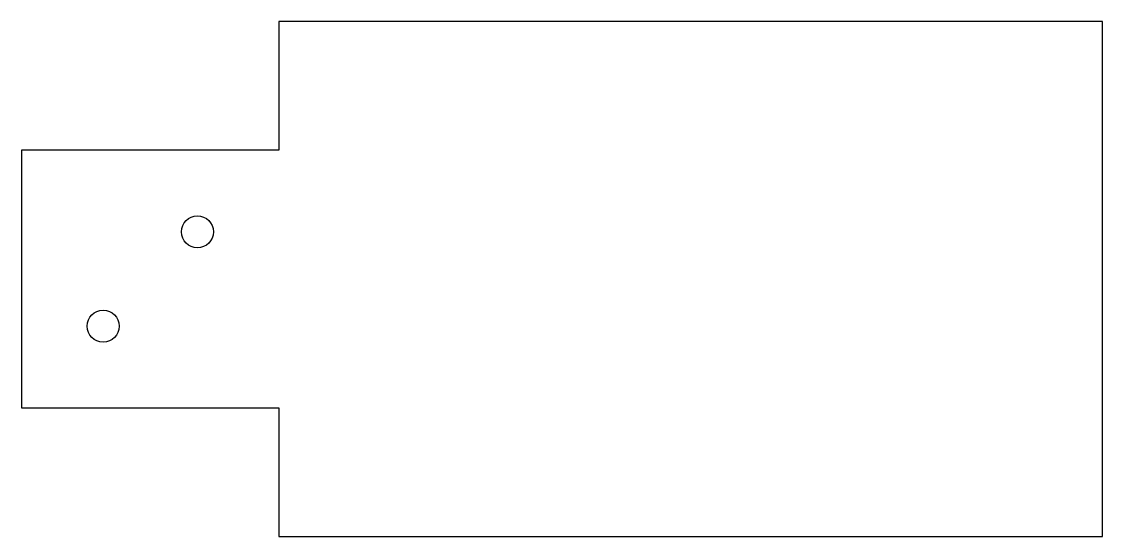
# Model space of a CAD drawing. Header units: millimetres. Extents: x -65 to 40, y -25 to 25.
import ezdxf

# ---------------------------------------------------------------- set-up
doc = ezdxf.new("R2010")
doc.units = ezdxf.units.MM
doc.layers.get('0').update_dxf_attribs({"linetype": 'CONTINUOUS'})

msp = doc.modelspace()

# ---------------------------------------------------------------- linework, layer by layer
msp.add_lwpolyline([(-40, -12.5), (-40, -25), (40, -25), (40, 25), (-40, 25), (-40, 12.5), (-65, 12.5), (-65, -12.5)], close=True)
for centre in [(-47.92, 4.58), (-57.08, -4.58)]:
    msp.add_circle(centre, 1.55)

doc.saveas('drawing.dxf')
